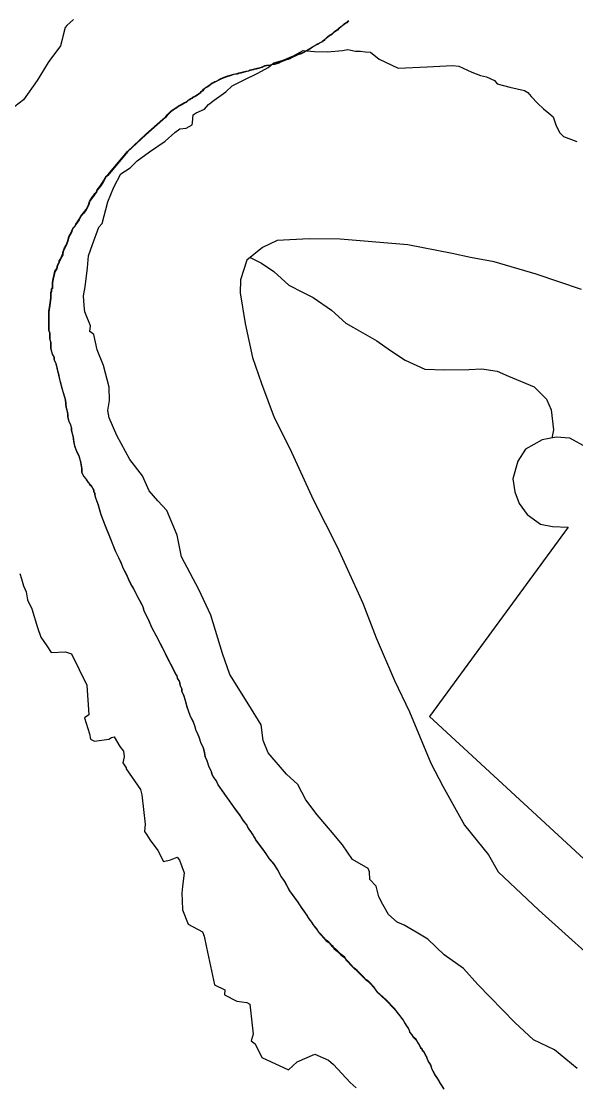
# Model space of a CAD drawing. Header units: inches. Extents: x 11269096 to 11303252, y 3653903 to 3686752.
# Drawn here: x 11285806 to 11286449, y 3676122 to 3677357 of the extents above; entities that cross this region are included whole.
import ezdxf

# ---------------------------------------------------------------- set-up
doc = ezdxf.new("R2010")
doc.units = ezdxf.units.IN
doc.header["$MEASUREMENT"] = 0
doc.layers.add('Park', color=105, linetype='Continuous')
doc.layers.add('Trail', color=202, linetype='Continuous')

msp = doc.modelspace()

# ---------------------------------------------------------------- linework, layer by layer
at = {"layer": 'Park'}
for points in [[(11286295, 3676120.7), (11286291, 3676127.2), (11286289, 3676130.7), (11286287, 3676133.7), (11286285, 3676136.7), (11286283, 3676140.7), (11286281, 3676144.7), (11286280, 3676147.9), (11286279, 3676149.9), (11286277, 3676152.7), (11286276, 3676155.7), (11286275, 3676157.9), (11286274, 3676159.7), (11286273, 3676161.7), (11286272, 3676163.7), (11286270, 3676165.4), (11286270, 3676166.9), (11286268, 3676168.7), (11286267, 3676171.2), (11286265, 3676174.2), (11286263, 3676177.4), (11286260, 3676180.4), (11286258, 3676183.4), (11286256, 3676186.2), (11286255, 3676189.2), (11286254, 3676191.2), (11286252, 3676193.9), (11286250, 3676196.9), (11286248, 3676200.4), (11286238, 3676213.4), (11286228, 3676223.7), (11286218, 3676232.9), (11286214, 3676238.4), (11286210, 3676243.2), (11286207, 3676245.7), (11286205, 3676247.2), (11286202, 3676250.2), (11286199, 3676253.2), (11286195, 3676257.4), (11286191, 3676260.7), (11286187, 3676264.7), (11286185, 3676267.4), (11286182, 3676270.2), (11286181, 3676272.2), (11286180, 3676273.2), (11286178, 3676274.7), (11286176, 3676276.4), (11286174, 3676278.4), (11286172, 3676280.2), (11286170, 3676281.9), (11286168, 3676283.7), (11286167, 3676285.2), (11286165, 3676286.7), (11286164, 3676288.4), (11286162, 3676290.4), (11286159, 3676292.7), (11286156, 3676295.9), (11286153, 3676299.2), (11286150, 3676302.4), (11286148, 3676305.7), (11286146, 3676308.4), (11286144, 3676310.9), (11286142, 3676313.9), (11286139, 3676317.9), (11286136, 3676322.4), (11286134, 3676325.7), (11286132, 3676328.4), (11286130, 3676331.2), (11286126, 3676337.2), (11286122, 3676342.9), (11286119, 3676347.2), (11286117, 3676349.7), (11286115, 3676353.2), (11286113, 3676356.9), (11286111, 3676360.4), (11286109, 3676363.4), (11286107, 3676366.4), (11286103, 3676374.2), (11286098, 3676381.7), (11286093, 3676387.4), (11286089, 3676393.2), (11286084, 3676400.2), (11286078, 3676408.4), (11286076, 3676411.9), (11286074, 3676415.2), (11286072, 3676418.2), (11286070, 3676421.2), (11286068, 3676424.2), (11286067, 3676426.4), (11286063, 3676431.7), (11286059, 3676437.9), (11286054, 3676444.4), (11286047, 3676454.2), (11286041, 3676462.9), (11286034, 3676472.7), (11286032, 3676477.2), (11286029, 3676481.2), (11286027, 3676484.4), (11286026, 3676488.7), (11286023, 3676494.2), (11286021, 3676500.2), (11286019, 3676505.4), (11286018, 3676510.2), (11286017, 3676515.2), (11286014, 3676521.7), (11286012, 3676527.7), (11286010, 3676532.4), (11286008, 3676536.2), (11286007, 3676540.9), (11286005, 3676546.2), (11286002, 3676551.9), (11286000, 3676557.2), (11285998, 3676562.7), (11285996, 3676569.7), (11285994, 3676576.2), (11285992, 3676581.2), (11285992, 3676584.2), (11285990, 3676588.2), (11285989, 3676592.7), (11285987, 3676596.2), (11285986, 3676599.4), (11285984, 3676602.4), (11285982, 3676607.4), (11285979, 3676612.2), (11285977, 3676616.2), (11285974, 3676621.9), (11285971, 3676628.7), (11285967, 3676635.9), (11285962, 3676645.7), (11285957, 3676654.9), (11285953, 3676664.9), (11285950, 3676670.2), (11285948, 3676674.9), (11285947, 3676678.7), (11285945, 3676682.7), (11285942, 3676688.2), (11285939, 3676694.2), (11285936, 3676700.2), (11285933, 3676705.4), (11285930, 3676711.2), (11285928, 3676715.7), (11285926, 3676720.2), (11285924, 3676723.7), (11285922, 3676728.9), (11285919, 3676735.7), (11285915, 3676743.4), (11285909, 3676759.2), (11285903, 3676773.2), (11285898, 3676786.4), (11285895, 3676797.4), (11285892, 3676805.7), (11285891, 3676809.2), (11285891, 3676809.7), (11285891, 3676810.9), (11285890, 3676812.2), (11285890, 3676814.4), (11285889, 3676816.2), (11285888, 3676817.7), (11285887, 3676819.4), (11285885, 3676821.2), (11285884, 3676822.7), (11285883, 3676823.9), (11285882, 3676825.7), (11285881, 3676826.7), (11285881, 3676826.9), (11285881, 3676827.2), (11285878, 3676830.7), (11285876, 3676834.9), (11285876, 3676839.2), (11285875, 3676846.2), (11285873, 3676853.2), (11285870, 3676859.7), (11285868, 3676864.7), (11285867, 3676870.4), (11285866, 3676876.4), (11285865, 3676880.2), (11285864, 3676883.7), (11285864, 3676886.4), (11285863, 3676890.2), (11285861, 3676894.4), (11285860, 3676898.7), (11285860, 3676902.2), (11285859, 3676906.2), (11285858, 3676910.2), (11285857, 3676918.7), (11285855, 3676926.7), (11285853, 3676932.7), (11285852, 3676936.2), (11285851, 3676940.7), (11285850, 3676945.2), (11285849, 3676949.2), (11285848, 3676953.2), (11285847, 3676957.2), (11285846, 3676961.4), (11285844, 3676965.2), (11285844, 3676968.2), (11285842, 3676971.4), (11285841, 3676975.2), (11285840, 3676978.7), (11285840, 3676981.9), (11285840, 3676985.4), (11285839, 3676989.2), (11285839, 3676992.9), (11285839, 3676996.4), (11285838, 3676999.2), (11285838, 3677003.7), (11285838, 3677008.7), (11285838, 3677013.7), (11285838, 3677020.9), (11285839, 3677028.4), (11285840, 3677036.9), (11285840, 3677040.2), (11285840, 3677042.9), (11285841, 3677044.7), (11285841, 3677045.7), (11285841, 3677046.9), (11285842, 3677048.4), (11285842, 3677050.7), (11285842, 3677052.7), (11285842, 3677054.4), (11285843, 3677059.2), (11285844, 3677063.7), (11285845, 3677067.7), (11285847, 3677070.9), (11285848, 3677074.7), (11285850, 3677078.2), (11285850, 3677079.7), (11285851, 3677081.2), (11285852, 3677083.2), (11285853, 3677085.4), (11285854, 3677087.4), (11285854, 3677089.2), (11285855, 3677091.7), (11285856, 3677094.7), (11285858, 3677097.9), (11285860, 3677102.9), (11285861, 3677107.9), (11285864, 3677113.2), (11285865, 3677115.7), (11285866, 3677117.9), (11285868, 3677119.9), (11285869, 3677122.2), (11285871, 3677124.9), (11285873, 3677127.7), (11285875, 3677131.4), (11285878, 3677135.2), (11285881, 3677139.2), (11285883, 3677142.7), (11285884, 3677145.7), (11285885, 3677148.2), (11285886, 3677150.4), (11285888, 3677153.2), (11285890, 3677155.7), (11285891, 3677157.7), (11285893, 3677159.7), (11285894, 3677161.9), (11285898, 3677167.2), (11285901, 3677172.2), (11285903, 3677175.7), (11285904, 3677177.2), (11285906, 3677179.2), (11285908, 3677181.4), (11285929, 3677206.4), (11285950, 3677226.2), (11285970, 3677243.7), (11285973, 3677246.2), (11285975, 3677248.7), (11285977, 3677250.9), (11285979, 3677252.9), (11285982, 3677254.9), (11285984, 3677256.4), (11285986, 3677257.7), (11285988, 3677259.2), (11285991, 3677260.7), (11285993, 3677261.9), (11285995, 3677262.9), (11285997, 3677263.9), (11285998, 3677264.7), (11285999, 3677265.9), (11286001, 3677266.7), (11286002, 3677267.7), (11286004, 3677268.4), (11286005, 3677269.4), (11286007, 3677270.4), (11286008, 3677271.2), (11286010, 3677272.2), (11286011, 3677272.9), (11286012, 3677273.7), (11286013, 3677274.4), (11286014, 3677275.7), (11286016, 3677277.2), (11286017, 3677278.4), (11286019, 3677280.2), (11286021, 3677281.4), (11286023, 3677282.7), (11286025, 3677284.2), (11286027, 3677285.7), (11286029, 3677286.7), (11286030, 3677287.2), (11286032, 3677287.9), (11286033, 3677288.7), (11286037, 3677290.7), (11286041, 3677292.2), (11286044, 3677293.4), (11286048, 3677294.7), (11286052, 3677295.9), (11286056, 3677296.7), (11286057, 3677296.9), (11286058, 3677297.4), (11286060, 3677297.7), (11286063, 3677298.4), (11286066, 3677299.2), (11286069, 3677299.9), (11286071, 3677300.7), (11286073, 3677301.2), (11286075, 3677301.7), (11286076, 3677302.2), (11286078, 3677302.4), (11286079, 3677302.7), (11286081, 3677303.2), (11286083, 3677303.7), (11286085, 3677304.2), (11286086, 3677304.9), (11286088, 3677305.7), (11286090, 3677306.2), (11286092, 3677306.4), (11286094, 3677306.7), (11286096, 3677307.2), (11286099, 3677307.7), (11286102, 3677308.4), (11286104, 3677309.2), (11286106, 3677310.4), (11286109, 3677311.7), (11286112, 3677312.7), (11286113, 3677313.2), (11286115, 3677313.7), (11286117, 3677314.4), (11286119, 3677315.4), (11286121, 3677316.7), (11286123, 3677317.4), (11286126, 3677318.9), (11286130, 3677320.2), (11286133, 3677321.4), (11286134, 3677321.9), (11286135, 3677322.7), (11286136, 3677323.4), (11286140, 3677325.7), (11286143, 3677327.7), (11286146, 3677329.2), (11286147, 3677329.9), (11286149, 3677330.9), (11286151, 3677331.9), (11286152, 3677332.7), (11286154, 3677333.4), (11286155, 3677334.4), (11286156, 3677335.2), (11286157, 3677335.7), (11286157, 3677336.2), (11286159, 3677337.7), (11286161, 3677339.4), (11286163, 3677340.9), (11286165, 3677342.2), (11286167, 3677343.9), (11286169, 3677345.7), (11286172, 3677347.7), (11286174, 3677349.7), (11286176, 3677350.9), (11286176, 3677351.2), (11286177, 3677351.9), (11286178, 3677352.4), (11286180, 3677354.4), (11286183, 3677356.2), (11286185, 3677358.2)], [(11286185, 3677357.5), (11286183, 3677355.5), (11286180, 3677353.8), (11286178, 3677351.8), (11286177, 3677351.3), (11286176, 3677350.5), (11286176, 3677350.3), (11286174, 3677349), (11286172, 3677347), (11286169, 3677345), (11286167, 3677343.3), (11286165, 3677341.5), (11286163, 3677340.3), (11286161, 3677338.8), (11286159, 3677337), (11286157, 3677335.5), (11286157, 3677335), (11286156, 3677334.5), (11286155, 3677333.8), (11286154, 3677332.8), (11286152, 3677332), (11286151, 3677331.3), (11286149, 3677330.3), (11286147, 3677329.3), (11286146, 3677328.5), (11286143, 3677327), (11286140, 3677325), (11286136, 3677322.8), (11286135, 3677322), (11286134, 3677321.3), (11286133, 3677320.8), (11286130, 3677319.5), (11286126, 3677318.3), (11286123, 3677316.8), (11286121, 3677316), (11286119, 3677314.8), (11286117, 3677313.8), (11286115, 3677313), (11286113, 3677312.5), (11286112, 3677312), (11286109, 3677311), (11286106, 3677309.8), (11286104, 3677308.5), (11286102, 3677307.8), (11286099, 3677307), (11286096, 3677306.5), (11286094, 3677306), (11286092, 3677305.8), (11286090, 3677305.5), (11286088, 3677305), (11286086, 3677304.3), (11286085, 3677303.5), (11286083, 3677303), (11286081, 3677302.5), (11286079, 3677302), (11286078, 3677301.8), (11286076, 3677301.5), (11286075, 3677301), (11286073, 3677300.5), (11286071, 3677300), (11286069, 3677299.3), (11286066, 3677298.5), (11286063, 3677297.8), (11286060, 3677297), (11286058, 3677296.8), (11286057, 3677296.3), (11286056, 3677296), (11286052, 3677295.3), (11286048, 3677294), (11286044, 3677292.8), (11286041, 3677291.5), (11286037, 3677290), (11286033, 3677288), (11286032, 3677287.3), (11286030, 3677286.5), (11286029, 3677286), (11286027, 3677285), (11286025, 3677283.5), (11286023, 3677282), (11286021, 3677280.8), (11286019, 3677279.5), (11286017, 3677277.8), (11286016, 3677276.5), (11286014, 3677275), (11286013, 3677273.8), (11286012, 3677273), (11286011, 3677272.2), (11286010, 3677271.5), (11286008, 3677270.5), (11286007, 3677269.7), (11286005, 3677268.7), (11286004, 3677267.7), (11286002, 3677267), (11286001, 3677266), (11285999, 3677265.2), (11285998, 3677264), (11285997, 3677263.2), (11285995, 3677262.2), (11285993, 3677261.2), (11285991, 3677260), (11285988, 3677258.5), (11285986, 3677257), (11285984, 3677255.7), (11285982, 3677254.2), (11285979, 3677252.2), (11285977, 3677250.2), (11285975, 3677248), (11285973, 3677245.5), (11285970, 3677243), (11285950, 3677225.5), (11285929, 3677205.7), (11285908, 3677180.8), (11285906, 3677178.5), (11285904, 3677176.5), (11285903, 3677175), (11285901, 3677171.5), (11285898, 3677166.5), (11285894, 3677161.3), (11285893, 3677159), (11285891, 3677157), (11285890, 3677155), (11285888, 3677152.5), (11285886, 3677149.8), (11285885, 3677147.5), (11285884, 3677145), (11285883, 3677142), (11285881, 3677138.5), (11285878, 3677134.5), (11285875, 3677130.8), (11285873, 3677127), (11285871, 3677124.3), (11285869, 3677121.5), (11285868, 3677119.3), (11285866, 3677117.3), (11285865, 3677115), (11285864, 3677112.5), (11285861, 3677107.2), (11285860, 3677102.2), (11285858, 3677097.2), (11285856, 3677094), (11285855, 3677091), (11285854, 3677088.5), (11285854, 3677086.7), (11285853, 3677084.7), (11285852, 3677082.5), (11285851, 3677080.5), (11285850, 3677079), (11285850, 3677077.5), (11285848, 3677074), (11285847, 3677070.2), (11285845, 3677067), (11285844, 3677063), (11285843, 3677058.5), (11285842, 3677053.7), (11285842, 3677052), (11285842, 3677050), (11285842, 3677047.7), (11285841, 3677046.2), (11285841, 3677045), (11285841, 3677044), (11285840, 3677042.2), (11285840, 3677039.5), (11285840, 3677036.2), (11285839, 3677027.7), (11285838, 3677020.3), (11285838, 3677013), (11285838, 3677008), (11285838, 3677003), (11285838, 3676998.5), (11285839, 3676995.8), (11285839, 3676992.3), (11285839, 3676988.5), (11285840, 3676984.8), (11285840, 3676981.3), (11285840, 3676978), (11285841, 3676974.5), (11285842, 3676970.8), (11285844, 3676967.5), (11285844, 3676964.5), (11285846, 3676960.8), (11285847, 3676956.5), (11285848, 3676952.5), (11285849, 3676948.5), (11285850, 3676944.5), (11285851, 3676940), (11285852, 3676935.5), (11285853, 3676932), (11285855, 3676926), (11285857, 3676918), (11285858, 3676909.5), (11285859, 3676905.5), (11285860, 3676901.5), (11285860, 3676898), (11285861, 3676893.7), (11285863, 3676889.5), (11285864, 3676885.7), (11285864, 3676883), (11285865, 3676879.5), (11285866, 3676875.7), (11285867, 3676869.7), (11285868, 3676864), (11285870, 3676859), (11285873, 3676852.5), (11285875, 3676845.5), (11285876, 3676838.5), (11285876, 3676834.3), (11285878, 3676830), (11285881, 3676826.5), (11285881, 3676826.3), (11285881, 3676826), (11285882, 3676825), (11285883, 3676823.3), (11285884, 3676822), (11285885, 3676820.5), (11285887, 3676818.8), (11285888, 3676817), (11285889, 3676815.5), (11285890, 3676813.8), (11285890, 3676811.5), (11285891, 3676810.3), (11285891, 3676809), (11285891, 3676808.5), (11285892, 3676805), (11285895, 3676796.8), (11285898, 3676785.8), (11285903, 3676772.5), (11285909, 3676758.5), (11285915, 3676742.7), (11285919, 3676735), (11285922, 3676728.2), (11285924, 3676723), (11285926, 3676719.5), (11285928, 3676715), (11285930, 3676710.5), (11285933, 3676704.7), (11285936, 3676699.5), (11285939, 3676693.5), (11285942, 3676687.5), (11285945, 3676682), (11285947, 3676678), (11285948, 3676674.3), (11285950, 3676669.5), (11285953, 3676664.3), (11285957, 3676654.3), (11285962, 3676645), (11285967, 3676635.3), (11285971, 3676628), (11285974, 3676621.3), (11285977, 3676615.5), (11285979, 3676611.5), (11285982, 3676606.7), (11285984, 3676601.7), (11285986, 3676598.7), (11285987, 3676595.5), (11285989, 3676592), (11285990, 3676587.5), (11285992, 3676583.5), (11285992, 3676580.5), (11285994, 3676575.5), (11285996, 3676569), (11285998, 3676562), (11286000, 3676556.5), (11286002, 3676551.2), (11286005, 3676545.5), (11286007, 3676540.2), (11286008, 3676535.5), (11286010, 3676531.8), (11286012, 3676527), (11286014, 3676521), (11286017, 3676514.5), (11286018, 3676509.5), (11286019, 3676504.8), (11286021, 3676499.5), (11286023, 3676493.5), (11286026, 3676488), (11286027, 3676483.8), (11286029, 3676480.5), (11286032, 3676476.5), (11286034, 3676472), (11286041, 3676462.3), (11286047, 3676453.5), (11286054, 3676443.7), (11286059, 3676437.2), (11286063, 3676431), (11286067, 3676425.7), (11286068, 3676423.5), (11286070, 3676420.5), (11286072, 3676417.5), (11286074, 3676414.5), (11286076, 3676411.2), (11286078, 3676407.7), (11286084, 3676399.5), (11286089, 3676392.5), (11286093, 3676386.7), (11286098, 3676381), (11286103, 3676373.5), (11286107, 3676365.8), (11286109, 3676362.8), (11286111, 3676359.8), (11286113, 3676356.3), (11286115, 3676352.5), (11286117, 3676349), (11286119, 3676346.5), (11286122, 3676342.3), (11286126, 3676336.5), (11286130, 3676330.5), (11286132, 3676327.8), (11286134, 3676325), (11286136, 3676321.8), (11286139, 3676317.3), (11286142, 3676313.3), (11286144, 3676310.3), (11286146, 3676307.8), (11286148, 3676305), (11286150, 3676301.8), (11286153, 3676298.5), (11286156, 3676295.3), (11286159, 3676292), (11286162, 3676289.8), (11286164, 3676287.7), (11286165, 3676286), (11286167, 3676284.5), (11286168, 3676283), (11286170, 3676281.2), (11286172, 3676279.5), (11286174, 3676277.7), (11286176, 3676275.7), (11286178, 3676274), (11286180, 3676272.5), (11286181, 3676271.5), (11286182, 3676269.5), (11286185, 3676266.7), (11286187, 3676264), (11286191, 3676260), (11286195, 3676256.7), (11286199, 3676252.5), (11286202, 3676249.5), (11286205, 3676246.5), (11286207, 3676245), (11286210, 3676242.5), (11286214, 3676237.7), (11286218, 3676232.2), (11286228, 3676223), (11286238, 3676212.7), (11286248, 3676199.8), (11286250, 3676196.3), (11286252, 3676193.3), (11286254, 3676190.5), (11286255, 3676188.5), (11286256, 3676185.5), (11286258, 3676182.8), (11286260, 3676179.8), (11286263, 3676176.8), (11286265, 3676173.5), (11286267, 3676170.5), (11286268, 3676168), (11286270, 3676166.3), (11286270, 3676164.8), (11286272, 3676163), (11286273, 3676161), (11286274, 3676159), (11286275, 3676157.3), (11286276, 3676155), (11286277, 3676152), (11286279, 3676149.3), (11286280, 3676147.3), (11286281, 3676144), (11286283, 3676140), (11286285, 3676136), (11286287, 3676133), (11286289, 3676130), (11286291, 3676126.5), (11286295, 3676120)], [(11286460.7, 3676863.4), (11286441.2, 3676874), (11286425.1, 3676875.2), (11286409.2, 3676872.2), (11286389.7, 3676861.6), (11286380.9, 3676847.4), (11286375, 3676827.2), (11286377.3, 3676811.9), (11286382.5, 3676798.4), (11286391.6, 3676785.6), (11286407, 3676774.4), (11286420.9, 3676771.8), (11286439, 3676771.2), (11286278.6, 3676551.7), (11286685.8, 3676175.9)]]:
    msp.add_lwpolyline(points, dxfattribs=at)
at = {"layer": 'Trail'}
for points in [[(11285866.4, 3677359.3), (11285858.9, 3677352.2), (11285856.9, 3677349.9), (11285853.9, 3677339.6), (11285853.2, 3677335.9), (11285851.4, 3677328.5), (11285839.2, 3677312.1), (11285837.2, 3677309.2), (11285828.6, 3677295.3), (11285824.4, 3677288.5), (11285808.7, 3677266), (11285798.4, 3677258.5)], [(11286449.6, 3676144), (11286423.4, 3676165.5), (11286398.8, 3676177.2), (11286377.2, 3676197.1), (11286334.6, 3676241.4), (11286317.9, 3676259.6), (11286295.5, 3676275.7), (11286276.7, 3676293.6), (11286263, 3676302), (11286249.3, 3676309.8), (11286241.2, 3676313.3), (11286231.1, 3676322.4), (11286224.4, 3676333.8), (11286219.8, 3676342.7), (11286217, 3676355.2), (11286209.6, 3676362.8), (11286209.1, 3676371.6), (11286207.6, 3676375.8), (11286189.3, 3676386.1), (11286178, 3676403.2), (11286164, 3676419.6), (11286148.5, 3676437.8), (11286135.4, 3676455.1), (11286126.3, 3676472.8), (11286113.2, 3676484.8), (11286091.7, 3676509.5), (11286085.9, 3676524.1), (11286083.6, 3676542.1), (11286069.4, 3676565.1), (11286047.3, 3676600.4), (11286039.1, 3676624.6), (11286025.4, 3676669.2), (11286011.6, 3676699), (11285991.4, 3676736.7), (11285986.3, 3676761.9), (11285974.5, 3676790.4), (11285964, 3676801.6), (11285954, 3676813.3), (11285946.5, 3676830.4), (11285931.8, 3676849.6), (11285916.7, 3676877.3), (11285907.7, 3676897.8), (11285906, 3676906.1), (11285908.2, 3676917.7), (11285907.6, 3676933.2), (11285901.1, 3676958.4), (11285894, 3676976.6), (11285889.9, 3676994.3), (11285885.3, 3676997.7), (11285886, 3677004.4), (11285879.4, 3677020.7), (11285878.8, 3677027.9), (11285877.9, 3677038.9), (11285879.9, 3677049.5), (11285882.8, 3677071.3), (11285883.9, 3677085.5), (11285888.3, 3677098.5), (11285895.9, 3677118.7), (11285899.6, 3677122.9), (11285906, 3677148.1), (11285913.3, 3677165.1), (11285921.4, 3677180.4), (11285931.9, 3677187.4), (11285940.2, 3677195.6), (11285954.6, 3677205.9), (11285972.5, 3677218.1), (11285983.9, 3677228.3), (11285989.5, 3677232.7), (11285997, 3677233.3), (11286004, 3677237), (11286004.2, 3677240), (11286004.9, 3677248.6), (11286008.4, 3677251.2), (11286018.2, 3677255.2), (11286022.9, 3677260.9), (11286029.1, 3677265.6), (11286042.9, 3677275.4), (11286050.1, 3677282.5), (11286063.1, 3677289), (11286079.7, 3677297.1), (11286091.9, 3677303.7), (11286098.5, 3677309.1), (11286109.2, 3677312.2), (11286121.2, 3677316.9), (11286132.2, 3677323.3), (11286145.3, 3677322.2), (11286160.4, 3677321.9), (11286177.9, 3677323.4), (11286184.1, 3677324.4), (11286192.8, 3677322.6), (11286198.7, 3677322.5), (11286204.5, 3677321.9), (11286210.3, 3677321.3), (11286220.2, 3677313.3), (11286242.5, 3677302.9), (11286275.8, 3677304.5), (11286305.3, 3677305.8), (11286312.4, 3677305), (11286327.6, 3677298.2), (11286337.8, 3677294.2), (11286344.6, 3677292.9), (11286353.8, 3677288.7), (11286357.1, 3677284.6), (11286371.5, 3677280.8), (11286388.5, 3677276.8), (11286392.4, 3677274.8), (11286396.3, 3677270.1), (11286404.1, 3677261.7), (11286410.4, 3677255.6), (11286416.7, 3677250.7), (11286421.7, 3677246.3), (11286425, 3677237), (11286429, 3677228.2), (11286433.7, 3677223.5), (11286449.1, 3677217.7)], [(11286454.6, 3677046.2), (11286402, 3677064.2), (11286353.3, 3677078.3), (11286326.2, 3677083.6), (11286304.8, 3677088.1), (11286253.6, 3677098), (11286175.2, 3677104.6), (11286139.3, 3677105.2), (11286102.4, 3677103.2), (11286085.2, 3677095.1), (11286067, 3677080.2), (11286059.7, 3677057.6), (11286059.2, 3677042.7), (11286065.2, 3677007), (11286073.6, 3676967.6), (11286084, 3676937.3), (11286098.9, 3676898), (11286117, 3676862.2), (11286143.9, 3676803.1), (11286171.6, 3676748.3), (11286196, 3676694.8), (11286201.5, 3676682.9), (11286216.7, 3676643), (11286238, 3676593.5), (11286255.4, 3676557), (11286280.2, 3676497.8), (11286294.2, 3676471.1), (11286319.2, 3676425.7), (11286346.7, 3676391.6), (11286358.2, 3676371.6), (11286405.2, 3676327.2), (11286492.8, 3676248.5)], [(11286071, 3677083.5), (11286084.2, 3677077), (11286098.2, 3677067.4), (11286115.9, 3677051.3), (11286132.2, 3677042.8), (11286144, 3677037.2), (11286165.1, 3677022.6), (11286181.7, 3677007.2), (11286190.5, 3677002.4), (11286217.6, 3676987), (11286233.4, 3676975.7), (11286250.6, 3676964.6), (11286273.1, 3676954.1), (11286296.1, 3676953.3), (11286324.1, 3676953.8), (11286339.1, 3676954.4), (11286357.1, 3676951.9), (11286370, 3676945.8), (11286399.7, 3676933.5), (11286414, 3676919.3), (11286419.6, 3676906.9), (11286422, 3676883.9), (11286420.3, 3676874)], [(11285804.2, 3676717.4), (11285806.1, 3676711.2), (11285808.6, 3676702.9), (11285811.7, 3676696.3), (11285813.3, 3676687), (11285818.1, 3676676.6), (11285824.7, 3676654.9), (11285828.8, 3676643.5), (11285835.4, 3676633.5), (11285840.5, 3676625.7), (11285857.1, 3676626.5), (11285864.2, 3676624.4), (11285881.8, 3676588), (11285884, 3676553.8), (11285879, 3676550.3), (11285885.1, 3676531.6), (11285886, 3676525.5), (11285890.8, 3676523.2), (11285907.3, 3676525.6), (11285910.6, 3676527.2), (11285913.4, 3676528.1), (11285920.1, 3676517.1), (11285924.4, 3676511.6), (11285925.1, 3676504.9), (11285923.5, 3676498.1), (11285927.3, 3676492.3), (11285927.3, 3676491), (11285943.9, 3676467.3), (11285945.4, 3676460.9), (11285949.4, 3676426.9), (11285948.7, 3676418.4), (11285951.2, 3676414.7), (11285955.1, 3676408.3), (11285963.9, 3676396.3), (11285970.8, 3676383.7), (11285978.7, 3676385.6), (11285986.5, 3676388.8), (11285989, 3676385.1), (11285994.4, 3676370.7), (11285992.7, 3676354.7), (11285991.8, 3676347.1), (11285992.3, 3676338.6), (11285992.7, 3676327.8), (11285999.1, 3676311.2), (11286015.8, 3676302.4), (11286017.8, 3676297.1), (11286020.5, 3676284), (11286029.8, 3676240.8), (11286041.7, 3676235), (11286041.3, 3676229.3), (11286055.7, 3676222), (11286067, 3676220.5), (11286070.4, 3676218.4), (11286074.3, 3676183.7), (11286072.1, 3676176.1), (11286076.7, 3676172.4), (11286084.5, 3676156.7), (11286115.3, 3676142.2), (11286125.2, 3676151.8), (11286145.7, 3676160.6), (11286161.5, 3676153.4), (11286167.3, 3676148.4), (11286186.7, 3676127.7), (11286193.6, 3676121.6)]]:
    msp.add_lwpolyline(points, dxfattribs=at)

doc.saveas('drawing.dxf')
